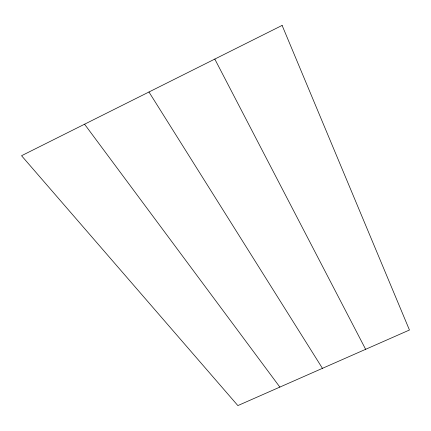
<?xml version="1.0" encoding="UTF-8"?>
<svg xmlns="http://www.w3.org/2000/svg" width="431" height="431" viewBox="0 0 431 431"><rect width="100%" height="100%" fill="white"/><g stroke="black" fill="none" stroke-linecap="round" stroke-linejoin="round"><path stroke-width="0.65" d="M84.562 124.209L279.864 387.092M148.964 92.002L322.447 368.338M214.8 59.079L365.639 349.315M282.116 25.413L21.55 155.72L237.869 405.587L409.45 330.017L282.116 25.413"/></g></svg>
